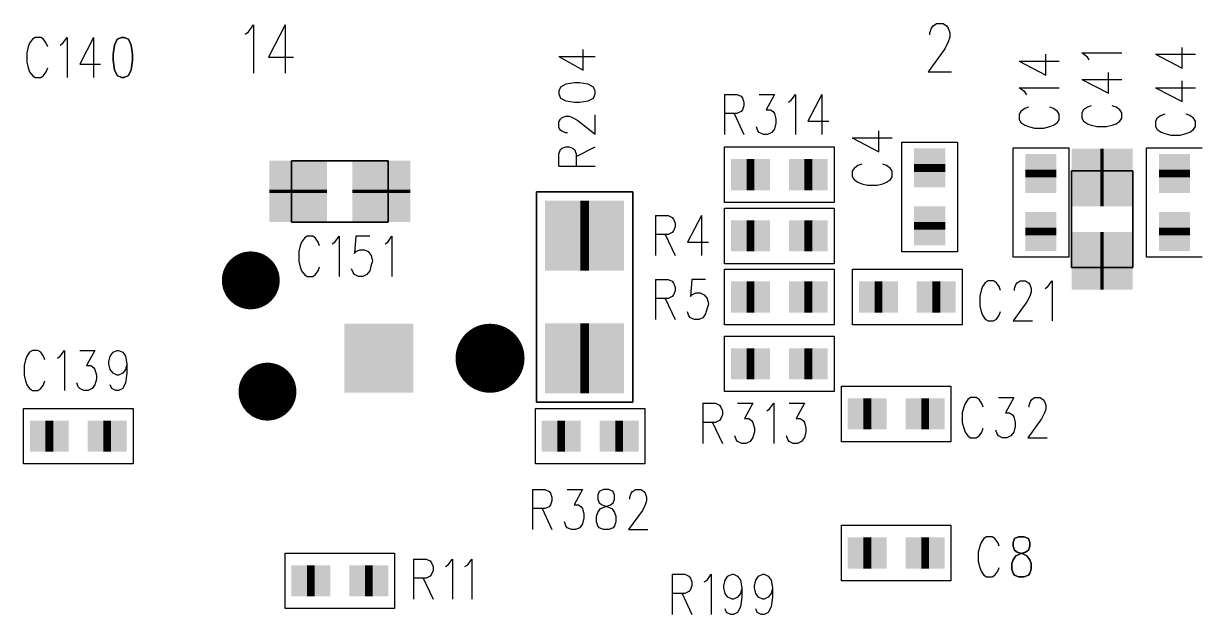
# Model space of a CAD drawing. Extents: x 12040 to 27945, y 10799 to 21199.
# Drawn here: x 17636 to 18693, y 16850 to 17381 of the extents above; entities that cross this region are included whole.
import ezdxf

# ---------------------------------------------------------------- set-up
doc = ezdxf.new("R2010")
doc.units = 0
doc.header["$MEASUREMENT"] = 0
doc.layers.add('ASSYDWGBOT_PHO', color=7, linetype='Continuous')

msp = doc.modelspace()

# ---------------------------------------------------------------- linework, layer by layer
at = {"layer": 'ASSYDWGBOT_PHO'}
for points in [[(17834.999, 17371.941), (17837.999, 17374.001)], [(17837.999, 17374.001), (17842.501, 17380.19)], [(17842.501, 17380.19), (17842.501, 17336.88)], [(17871, 17380.19), (17856.001, 17351.311)], [(17871, 17380.19), (17871, 17336.88)], [(18450.251, 17373.19), (18451.75, 17377.31)], [(18450.251, 17371.13), (18450.251, 17373.19)], [(18451.75, 17377.31), (18453.251, 17379.379)], [(18453.251, 17379.379), (18456.249, 17381.439)], [(18456.249, 17381.439), (18462.25, 17381.439)], [(18462.25, 17381.439), (18465.25, 17379.379)], [(18465.25, 17379.379), (18466.749, 17377.31)], [(18466.749, 17377.31), (18468.25, 17373.19)], [(18468.25, 17373.19), (18468.25, 17369.061)], [(17641.251, 17363.831), (17639.999, 17360.39)], [(17643.749, 17367.27), (17641.251, 17363.831)], [(17646.25, 17368.98), (17643.749, 17367.27)], [(17651.251, 17368.98), (17646.25, 17368.98)], [(17653.749, 17367.27), (17651.251, 17368.98)], [(17656.25, 17363.831), (17653.749, 17367.27)], [(17657.499, 17360.39), (17656.25, 17363.831)], [(17668.751, 17362.11), (17671.249, 17363.831)], [(17671.249, 17363.831), (17674.999, 17368.98)], [(17674.999, 17368.98), (17674.999, 17332.89)], [(17698.75, 17368.98), (17686.251, 17344.919)], [(17698.75, 17368.98), (17698.75, 17332.89)], [(18466.749, 17364.941), (18463.751, 17358.749)], [(18468.25, 17369.061), (18466.749, 17364.941)], [(17639.999, 17360.39), (17638.75, 17355.23)], [(17638.75, 17355.23), (17638.75, 17346.64)], [(17856.001, 17351.311), (17878.5, 17351.311)], [(18116.72, 17351.879), (18138.59, 17339.38)], [(18116.72, 17351.879), (18149.53, 17351.879)], [(18138.59, 17339.38), (18138.59, 17358.13)], [(18463.751, 17358.749), (18448.75, 17338.131)], [(18554.449, 17334.999), (18554.449, 17353.75)], [(18591.801, 17351.25), (18586.639, 17355)], [(18586.639, 17355), (18622.73, 17355)], [(18593.519, 17348.749), (18591.801, 17351.25)], [(18652.889, 17353.75), (18676.95, 17341.249)], [(18652.889, 17353.75), (18688.98, 17353.75)], [(18676.95, 17341.249), (18676.95, 17360.001)], [(17638.75, 17346.64), (17639.999, 17341.48)], [(17639.999, 17341.48), (17641.251, 17338.051)], [(17656.25, 17338.051), (17657.499, 17341.48)], [(17686.251, 17344.919), (17705, 17344.919)], [(18530.39, 17347.5), (18554.449, 17334.999)], [(18530.39, 17347.5), (18566.481, 17347.5)], [(17641.251, 17338.051), (17643.749, 17334.61)], [(17643.749, 17334.61), (17646.25, 17332.89)], [(17646.25, 17332.89), (17651.251, 17332.89)], [(17651.251, 17332.89), (17653.749, 17334.61)], [(17653.749, 17334.61), (17656.25, 17338.051)], [(18448.75, 17338.131), (18469.749, 17338.131)], [(18586.639, 17331.249), (18610.701, 17318.75)], [(18586.639, 17331.249), (18622.73, 17331.249)], [(18610.701, 17318.75), (18610.701, 17337.5)], [(18118.28, 17324.381), (18116.72, 17320.629)], [(18116.72, 17320.629), (18116.72, 17318.13)], [(18122.971, 17326.88), (18118.28, 17324.381)], [(18130.779, 17328.131), (18122.971, 17326.88)], [(18135.469, 17328.131), (18130.779, 17328.131)], [(18143.28, 17326.88), (18135.469, 17328.131)], [(18147.97, 17324.381), (18143.28, 17326.88)], [(18149.53, 17320.629), (18147.97, 17324.381)], [(18149.53, 17318.13), (18149.53, 17320.629)], [(18535.549, 17320), (18530.39, 17323.75)], [(18530.39, 17323.75), (18566.481, 17323.75)], [(18537.27, 17317.499), (18535.549, 17320)], [(18652.889, 17323.75), (18676.95, 17311.251)], [(18652.889, 17323.75), (18688.98, 17323.75)], [(18676.95, 17311.251), (18676.95, 17330)], [(18116.72, 17318.13), (18118.28, 17314.381)], [(18118.28, 17314.381), (18122.971, 17311.88)], [(18122.971, 17311.88), (18130.779, 17310.631)], [(18130.779, 17310.631), (18135.469, 17310.631)], [(18135.469, 17310.631), (18143.28, 17311.88)], [(18143.28, 17311.88), (18147.97, 17314.381)], [(18147.97, 17314.381), (18149.53, 17318.13)], [(18265.631, 17317.73), (18265.631, 17281.639)], [(18265.631, 17317.73), (18276.88, 17317.73)], [(18276.88, 17317.73), (18280.63, 17316.019)], [(18280.63, 17316.019), (18281.879, 17314.301)], [(18281.879, 17314.301), (18283.131, 17310.86)], [(18283.131, 17310.86), (18283.131, 17307.421)], [(18296.881, 17317.73), (18310.631, 17317.73)], [(18310.631, 17317.73), (18303.129, 17303.98)], [(18323.13, 17310.86), (18325.63, 17312.58)], [(18325.63, 17312.58), (18329.38, 17317.73)], [(18329.38, 17317.73), (18329.38, 17281.639)], [(18353.13, 17317.73), (18340.63, 17293.671)], [(18353.13, 17317.73), (18353.13, 17281.639)], [(18149.53, 17281.879), (18149.53, 17299.379)], [(18276.88, 17300.55), (18265.631, 17300.55)], [(18274.38, 17300.55), (18283.131, 17281.639)], [(18280.63, 17302.271), (18276.88, 17300.55)], [(18281.879, 17303.98), (18280.63, 17302.271)], [(18283.131, 17307.421), (18281.879, 17303.98)], [(18303.129, 17303.98), (18306.881, 17303.98)], [(18306.881, 17303.98), (18309.38, 17302.271)], [(18309.38, 17302.271), (18310.631, 17300.55)], [(18310.631, 17300.55), (18311.88, 17295.389)], [(18532.11, 17302.5), (18530.39, 17299.999)], [(18530.39, 17299.999), (18530.39, 17295)], [(18535.549, 17305), (18532.11, 17302.5)], [(18538.98, 17306.25), (18535.549, 17305)], [(18561.331, 17305), (18557.89, 17306.25)], [(18564.77, 17302.5), (18561.331, 17305)], [(18566.481, 17299.999), (18564.77, 17302.5)], [(18566.481, 17295), (18566.481, 17299.999)], [(18588.36, 17303.749), (18586.639, 17301.25)], [(18586.639, 17301.25), (18586.639, 17296.249)], [(18591.801, 17306.25), (18588.36, 17303.749)], [(18595.23, 17307.501), (18591.801, 17306.25)], [(18617.58, 17306.25), (18614.14, 17307.501)], [(18621.019, 17303.749), (18617.58, 17306.25)], [(18622.73, 17301.25), (18621.019, 17303.749)], [(18622.73, 17296.249), (18622.73, 17301.25)], [(18658.051, 17298.75), (18654.61, 17296.249)], [(18661.48, 17299.999), (18658.051, 17298.75)], [(18683.83, 17298.75), (18680.389, 17299.999)], [(18687.269, 17296.249), (18683.83, 17298.75)], [(18116.72, 17293.131), (18118.28, 17295.63)], [(18116.72, 17288.13), (18116.72, 17293.131)], [(18118.28, 17285.629), (18116.72, 17288.13)], [(18118.28, 17295.63), (18119.841, 17296.881)], [(18119.841, 17296.881), (18122.971, 17298.13)], [(18122.971, 17298.13), (18126.089, 17298.13)], [(18126.089, 17298.13), (18129.219, 17296.881)], [(18129.219, 17296.881), (18133.909, 17294.38)], [(18133.909, 17294.38), (18149.53, 17281.879)], [(18295.63, 17285.08), (18294.38, 17288.521)], [(18311.88, 17291.95), (18310.631, 17286.8)], [(18311.88, 17295.389), (18311.88, 17291.95)], [(18340.63, 17293.671), (18359.381, 17293.671)], [(18530.39, 17295), (18532.11, 17292.5)], [(18532.11, 17292.5), (18535.549, 17290.001)], [(18535.549, 17290.001), (18538.98, 17288.75)], [(18538.98, 17288.75), (18544.14, 17287.5)], [(18552.731, 17287.5), (18557.89, 17288.75)], [(18557.89, 17288.75), (18561.331, 17290.001)], [(18561.331, 17290.001), (18564.77, 17292.5)], [(18564.77, 17292.5), (18566.481, 17295)], [(18586.639, 17296.249), (18588.36, 17293.751)], [(18588.36, 17293.751), (18591.801, 17291.25)], [(18591.801, 17291.25), (18595.23, 17290.001)], [(18595.23, 17290.001), (18600.389, 17288.75)], [(18600.389, 17288.75), (18608.98, 17288.75)], [(18608.98, 17288.75), (18614.14, 17290.001)], [(18614.14, 17290.001), (18617.58, 17291.25)], [(18617.58, 17291.25), (18621.019, 17293.751)], [(18621.019, 17293.751), (18622.73, 17296.249)], [(18654.61, 17296.249), (18652.889, 17293.751)], [(18652.889, 17293.751), (18652.889, 17288.75)], [(18652.889, 17288.75), (18654.61, 17286.249)], [(18688.98, 17293.751), (18687.269, 17296.249)], [(18687.269, 17286.249), (18688.98, 17288.75)], [(18688.98, 17288.75), (18688.98, 17293.751)], [(18119.841, 17284.38), (18118.28, 17285.629)], [(18122.971, 17283.131), (18119.841, 17284.38)], [(18124.531, 17283.131), (18122.971, 17283.131)], [(18296.881, 17283.36), (18295.63, 17285.08)], [(18300.631, 17281.639), (18296.881, 17283.36)], [(18304.38, 17281.639), (18300.631, 17281.639)], [(18308.13, 17283.36), (18304.38, 17281.639)], [(18310.631, 17286.8), (18308.13, 17283.36)], [(18380.39, 17278.749), (18404.449, 17266.251)], [(18380.39, 17278.749), (18416.479, 17278.749)], [(18404.449, 17266.251), (18404.449, 17285)], [(18544.14, 17287.5), (18552.731, 17287.5)], [(18654.61, 17286.249), (18658.051, 17283.751)], [(18658.051, 17283.751), (18661.48, 17282.499)], [(18661.48, 17282.499), (18666.639, 17281.25)], [(18666.639, 17281.25), (18675.23, 17281.25)], [(18675.23, 17281.25), (18680.389, 17282.499)], [(18680.389, 17282.499), (18683.83, 17283.751)], [(18683.83, 17283.751), (18687.269, 17286.249)], [(18116.72, 17264.38), (18118.28, 17268.129)], [(18118.28, 17268.129), (18119.841, 17269.381)], [(18119.841, 17269.381), (18122.971, 17270.63)], [(18122.971, 17270.63), (18126.089, 17270.63)], [(18126.089, 17270.63), (18129.219, 17269.381)], [(18129.219, 17269.381), (18130.779, 17268.129)], [(18130.779, 17268.129), (18132.339, 17264.38)], [(18132.339, 17261.881), (18149.53, 17270.63)], [(18265.791, 17270.63), (18364.21, 17270.63)], [(18265.791, 17220.631), (18265.791, 17270.63)], [(18364.21, 17270.63), (18364.21, 17220.631)], [(18424.999, 17176.411), (18424.999, 17274.839)], [(18424.999, 17274.839), (18475, 17274.839)], [(18475, 17274.839), (18475, 17176.411)], [(18525, 17171.41), (18525, 17269.84)], [(18525, 17269.84), (18575.001, 17269.84)], [(18575.001, 17269.84), (18575.001, 17171.41)], [(18645, 17171.41), (18645, 17269.84)], [(18645, 17269.84), (18695, 17269.84)], [(17927.09, 17258.181), (17912.91, 17258.181)], [(18116.72, 17253.13), (18116.72, 17264.38)], [(18132.339, 17264.38), (18132.339, 17253.13)], [(18116.72, 17253.13), (18149.53, 17253.13)], [(18382.111, 17251.249), (18380.39, 17248.751)], [(18380.39, 17248.751), (18380.39, 17243.75)], [(18385.55, 17253.75), (18382.111, 17251.249)], [(18388.981, 17254.999), (18385.55, 17253.75)], [(18411.329, 17253.75), (18407.89, 17254.999)], [(18414.77, 17251.249), (18411.329, 17253.75)], [(18416.479, 17248.751), (18414.77, 17251.249)], [(18416.479, 17243.75), (18416.479, 17248.751)], [(18380.39, 17243.75), (18382.111, 17241.249)], [(18382.111, 17241.249), (18385.55, 17238.75)], [(18385.55, 17238.75), (18388.981, 17237.499)], [(18388.981, 17237.499), (18394.14, 17236.25)], [(18394.14, 17236.25), (18402.731, 17236.25)], [(18402.731, 17236.25), (18407.89, 17237.499)], [(18407.89, 17237.499), (18411.329, 17238.75)], [(18411.329, 17238.75), (18414.77, 17241.249)], [(18414.77, 17241.249), (18416.479, 17243.75)], [(18364.21, 17220.631), (18265.791, 17220.631)], [(18265.791, 17165.63), (18265.791, 17215.63)], [(18265.791, 17215.63), (18364.21, 17215.63)], [(18364.21, 17215.63), (18364.21, 17165.63)], [(18203.751, 17208.981), (18203.751, 17172.89)], [(18203.751, 17208.981), (18215, 17208.981)], [(18215, 17208.981), (18218.75, 17207.27)], [(18218.75, 17207.27), (18219.999, 17205.549)], [(18219.999, 17205.549), (18221.251, 17202.11)], [(18245.001, 17208.981), (18232.5, 17184.919)], [(18245.001, 17208.981), (18245.001, 17172.89)], [(18577.44, 17212.709), (18577.44, 17198.54)], [(18632.561, 17212.709), (18632.561, 17198.54)], [(17927.09, 17203.07), (17912.91, 17203.07)], [(18218.75, 17193.52), (18215, 17191.799)], [(18219.999, 17195.23), (18218.75, 17193.52)], [(18221.251, 17198.669), (18219.999, 17195.23)], [(18221.251, 17202.11), (18221.251, 17198.669)], [(17885.63, 17185.08), (17884.38, 17181.641)], [(17888.13, 17188.52), (17885.63, 17185.08)], [(17890.631, 17190.229), (17888.13, 17188.52)], [(17895.63, 17190.229), (17890.631, 17190.229)], [(17898.13, 17188.52), (17895.63, 17190.229)], [(17900.631, 17185.08), (17898.13, 17188.52)], [(17901.88, 17181.641), (17900.631, 17185.08)], [(17913.13, 17183.359), (17915.63, 17185.08)], [(17915.63, 17185.08), (17919.38, 17190.229)], [(17919.38, 17190.229), (17919.38, 17154.14)], [(17934.38, 17190.229), (17933.13, 17174.77)], [(17946.88, 17190.229), (17934.38, 17190.229)], [(17960.63, 17183.359), (17963.131, 17185.08)], [(17963.131, 17185.08), (17966.881, 17190.229)], [(17966.881, 17190.229), (17966.881, 17154.14)], [(18215, 17191.799), (18203.751, 17191.799)], [(18212.5, 17191.799), (18221.251, 17172.89)], [(18232.5, 17184.919), (18251.249, 17184.919)], [(17884.38, 17181.641), (17883.129, 17176.479)], [(17883.129, 17176.479), (17883.129, 17167.891)], [(17933.13, 17174.77), (17934.38, 17176.479)], [(17934.38, 17176.479), (17938.129, 17178.2)], [(17938.129, 17178.2), (17941.879, 17178.2)], [(17941.879, 17178.2), (17945.629, 17176.479)], [(17945.629, 17176.479), (17948.13, 17173.05)], [(17948.13, 17173.05), (17949.381, 17167.891)], [(18475, 17176.411), (18424.999, 17176.411)], [(17883.129, 17167.891), (17884.38, 17162.729)], [(17884.38, 17162.729), (17885.63, 17159.3)], [(17900.631, 17159.3), (17901.88, 17162.729)], [(17931.881, 17157.579), (17930.63, 17161.02)], [(17948.13, 17164.45), (17946.88, 17159.3)], [(17949.381, 17167.891), (17948.13, 17164.45)], [(18364.21, 17165.63), (18265.791, 17165.63)], [(18575.001, 17171.41), (18525, 17171.41)], [(18695, 17171.41), (18645, 17171.41)], [(17885.63, 17159.3), (17888.13, 17155.861)], [(17888.13, 17155.861), (17890.631, 17154.14)], [(17890.631, 17154.14), (17895.63, 17154.14)], [(17895.63, 17154.14), (17898.13, 17155.861)], [(17898.13, 17155.861), (17900.631, 17159.3)], [(17933.13, 17155.861), (17931.881, 17157.579)], [(17936.88, 17154.14), (17933.13, 17155.861)], [(17940.63, 17154.14), (17936.88, 17154.14)], [(17944.38, 17155.861), (17940.63, 17154.14)], [(17946.88, 17159.3), (17944.38, 17155.861)], [(18203.751, 17151.48), (18203.751, 17115.391)], [(18203.751, 17151.48), (18215, 17151.48)], [(18215, 17151.48), (18218.75, 17149.771)], [(18236.25, 17151.48), (18235.001, 17136.021)], [(18248.751, 17151.48), (18236.25, 17151.48)], [(18265.791, 17110.63), (18265.791, 17160.629)], [(18265.791, 17160.629), (18364.21, 17160.629)], [(18364.21, 17160.629), (18364.21, 17110.63)], [(18380.791, 17160.629), (18479.21, 17160.629)], [(18380.791, 17110.63), (18380.791, 17160.629)], [(18479.21, 17160.629), (18479.21, 17110.63)], [(18218.75, 17149.771), (18219.999, 17148.05)], [(18219.999, 17148.05), (18221.251, 17144.609)], [(18221.251, 17141.171), (18219.999, 17137.73)], [(18221.251, 17144.609), (18221.251, 17141.171)], [(18496.25, 17141.64), (18495.001, 17136.48)], [(18497.499, 17145.081), (18496.25, 17141.64)], [(18500, 17148.52), (18497.499, 17145.081)], [(18502.501, 17150.23), (18500, 17148.52)], [(18507.5, 17150.23), (18502.501, 17150.23)], [(18510, 17148.52), (18507.5, 17150.23)], [(18512.501, 17145.081), (18510, 17148.52)], [(18513.75, 17141.64), (18512.501, 17145.081)], [(18526.251, 17143.36), (18527.5, 17146.799)], [(18526.251, 17141.64), (18526.251, 17143.36)], [(18527.5, 17146.799), (18528.749, 17148.52)], [(18528.749, 17148.52), (18531.25, 17150.23)], [(18531.25, 17150.23), (18536.249, 17150.23)], [(18536.249, 17150.23), (18538.75, 17148.52)], [(18538.75, 17148.52), (18540.001, 17146.799)], [(18540.001, 17146.799), (18541.25, 17143.36)], [(18541.25, 17139.919), (18540.001, 17136.48)], [(18541.25, 17143.36), (18541.25, 17139.919)], [(18553.749, 17143.36), (18556.25, 17145.081)], [(18556.25, 17145.081), (18559.999, 17150.23)], [(18559.999, 17150.23), (18559.999, 17114.14)], [(18215, 17134.3), (18203.751, 17134.3)], [(18212.5, 17134.3), (18221.251, 17115.391)], [(18218.75, 17136.021), (18215, 17134.3)], [(18219.999, 17137.73), (18218.75, 17136.021)], [(18235.001, 17136.021), (18236.25, 17137.73)], [(18236.25, 17137.73), (18240, 17139.45)], [(18240, 17139.45), (18243.75, 17139.45)], [(18243.75, 17139.45), (18247.499, 17137.73)], [(18247.499, 17137.73), (18250, 17134.3)], [(18250, 17134.3), (18251.249, 17129.141)], [(18495.001, 17136.48), (18495.001, 17127.89)], [(18537.5, 17131.33), (18525, 17114.14)], [(18540.001, 17136.48), (18537.5, 17131.33)], [(18233.749, 17118.83), (18232.5, 17122.271)], [(18235.001, 17117.109), (18233.749, 17118.83)], [(18248.751, 17120.55), (18246.25, 17117.109)], [(18250, 17125.7), (18248.751, 17120.55)], [(18251.249, 17129.141), (18250, 17125.7)], [(18495.001, 17127.89), (18496.25, 17122.73)], [(18496.25, 17122.73), (18497.499, 17119.301)], [(18497.499, 17119.301), (18500, 17115.86)], [(18510, 17115.86), (18512.501, 17119.301)], [(18512.501, 17119.301), (18513.75, 17122.73)], [(18238.75, 17115.391), (18235.001, 17117.109)], [(18242.5, 17115.391), (18238.75, 17115.391)], [(18246.25, 17117.109), (18242.5, 17115.391)], [(18364.21, 17110.63), (18265.791, 17110.63)], [(18479.21, 17110.63), (18380.791, 17110.63)], [(18500, 17115.86), (18502.501, 17114.14)], [(18502.501, 17114.14), (18507.5, 17114.14)], [(18507.5, 17114.14), (18510, 17115.86)], [(18525, 17114.14), (18542.5, 17114.14)], [(18265.791, 17050.631), (18265.791, 17100.63)], [(18265.791, 17100.63), (18364.21, 17100.63)], [(18364.21, 17100.63), (18364.21, 17050.631)], [(17643.749, 17087.73), (17641.251, 17086.02)], [(17648.75, 17087.73), (17643.749, 17087.73)], [(17651.251, 17086.02), (17648.75, 17087.73)], [(17668.751, 17082.581), (17672.501, 17087.73)], [(17672.501, 17087.73), (17672.501, 17051.64)], [(17686.251, 17087.73), (17700.001, 17087.73)], [(17700.001, 17087.73), (17692.499, 17073.98)], [(17716.249, 17086.02), (17719.999, 17087.73)], [(17719.999, 17087.73), (17721.251, 17087.73)], [(17721.251, 17087.73), (17725, 17086.02)], [(17637.501, 17079.14), (17636.25, 17073.98)], [(17638.75, 17082.581), (17637.501, 17079.14)], [(17641.251, 17086.02), (17638.75, 17082.581)], [(17653.749, 17082.581), (17651.251, 17086.02)], [(17655.001, 17079.14), (17653.749, 17082.581)], [(17666.25, 17080.86), (17668.751, 17082.581)], [(17712.5, 17077.419), (17713.751, 17082.581)], [(17712.5, 17075.701), (17712.5, 17077.419)], [(17713.751, 17082.581), (17716.249, 17086.02)], [(17725, 17086.02), (17727.501, 17082.581)], [(17727.501, 17082.581), (17728.75, 17075.701)], [(17636.25, 17073.98), (17636.25, 17065.39)], [(17692.499, 17073.98), (17696.251, 17073.98)], [(17696.251, 17073.98), (17698.75, 17072.269)], [(17698.75, 17072.269), (17700.001, 17070.551)], [(17700.001, 17070.551), (17701.25, 17065.39)], [(17713.751, 17070.551), (17712.5, 17075.701)], [(17716.249, 17067.11), (17713.751, 17070.551)], [(17719.999, 17065.39), (17716.249, 17067.11)], [(17725, 17067.11), (17721.251, 17065.39)], [(17727.501, 17070.551), (17725, 17067.11)], [(17728.75, 17075.701), (17727.501, 17070.551)], [(17728.75, 17067.11), (17727.501, 17058.519)], [(17728.75, 17075.701), (17728.75, 17067.11)], [(17636.25, 17065.39), (17637.501, 17060.23)], [(17637.501, 17060.23), (17638.75, 17056.801)], [(17638.75, 17056.801), (17641.251, 17053.36)], [(17651.251, 17053.36), (17653.749, 17056.801)], [(17653.749, 17056.801), (17655.001, 17060.23)], [(17684.999, 17055.08), (17683.75, 17058.519)], [(17700.001, 17056.801), (17697.5, 17053.36)], [(17701.25, 17061.951), (17700.001, 17056.801)], [(17701.25, 17065.39), (17701.25, 17061.951)], [(17715, 17053.36), (17713.751, 17056.801)], [(17721.251, 17065.39), (17719.999, 17065.39)], [(17727.501, 17058.519), (17725, 17053.36)], [(18370.79, 17055.63), (18469.21, 17055.63)], [(18370.79, 17005.63), (18370.79, 17055.63)], [(18469.21, 17055.63), (18469.21, 17005.63)], [(17641.251, 17053.36), (17643.749, 17051.64)], [(17643.749, 17051.64), (17648.75, 17051.64)], [(17648.75, 17051.64), (17651.251, 17053.36)], [(17686.251, 17053.36), (17684.999, 17055.08)], [(17690.001, 17051.64), (17686.251, 17053.36)], [(17693.75, 17051.64), (17690.001, 17051.64)], [(17697.5, 17053.36), (17693.75, 17051.64)], [(17718.75, 17051.64), (17715, 17053.36)], [(17721.251, 17051.64), (17718.75, 17051.64)], [(17725, 17053.36), (17721.251, 17051.64)], [(18364.21, 17050.631), (18265.791, 17050.631)], [(18486.879, 17045.231), (18484.381, 17043.52)], [(18491.88, 17045.231), (18486.879, 17045.231)], [(18494.381, 17043.52), (18491.88, 17045.231)], [(18511.881, 17045.231), (18525.631, 17045.231)], [(18525.631, 17045.231), (18518.129, 17031.481)], [(18541.88, 17043.52), (18544.38, 17045.231)], [(18544.38, 17045.231), (18549.379, 17045.231)], [(18549.379, 17045.231), (18551.88, 17043.52)], [(17635.79, 17035.629), (17734.209, 17035.629)], [(17635.79, 16985.63), (17635.79, 17035.629)], [(17734.209, 17035.629), (17734.209, 16985.63)], [(18095.791, 17035.629), (18194.21, 17035.629)], [(18095.791, 16985.63), (18095.791, 17035.629)], [(18194.21, 17035.629), (18194.21, 16985.63)], [(18246.25, 17040.23), (18246.25, 17004.141)], [(18246.25, 17040.23), (18257.5, 17040.23)], [(18257.5, 17040.23), (18261.25, 17038.521)], [(18261.25, 17038.521), (18262.501, 17036.8)], [(18262.501, 17036.8), (18263.75, 17033.36)], [(18277.5, 17040.23), (18291.25, 17040.23)], [(18291.25, 17040.23), (18283.751, 17026.48)], [(18303.749, 17033.36), (18306.25, 17035.08)], [(18306.25, 17035.08), (18309.999, 17040.23)], [(18309.999, 17040.23), (18309.999, 17004.141)], [(18323.75, 17040.23), (18337.5, 17040.23)], [(18337.5, 17040.23), (18330, 17026.48)], [(18480.631, 17036.64), (18479.38, 17031.481)], [(18481.88, 17040.079), (18480.631, 17036.64)], [(18484.381, 17043.52), (18481.88, 17040.079)], [(18496.88, 17040.079), (18494.381, 17043.52)], [(18498.131, 17036.64), (18496.88, 17040.079)], [(18539.379, 17038.361), (18540.63, 17041.8)], [(18539.379, 17036.64), (18539.379, 17038.361)], [(18540.63, 17041.8), (18541.88, 17043.52)], [(18551.88, 17043.52), (18553.129, 17041.8)], [(18553.129, 17041.8), (18554.38, 17038.361)], [(18554.38, 17034.92), (18553.129, 17031.481)], [(18554.38, 17038.361), (18554.38, 17034.92)], [(18261.25, 17024.771), (18257.5, 17023.05)], [(18262.501, 17026.48), (18261.25, 17024.771)], [(18263.75, 17029.921), (18262.501, 17026.48)], [(18263.75, 17033.36), (18263.75, 17029.921)], [(18283.751, 17026.48), (18287.5, 17026.48)], [(18287.5, 17026.48), (18290.001, 17024.771)], [(18290.001, 17024.771), (18291.25, 17023.05)], [(18330, 17026.48), (18333.75, 17026.48)], [(18333.75, 17026.48), (18336.25, 17024.771)], [(18336.25, 17024.771), (18337.5, 17023.05)], [(18479.38, 17031.481), (18479.38, 17022.89)], [(18518.129, 17031.481), (18521.879, 17031.481)], [(18521.879, 17031.481), (18524.38, 17029.77)], [(18524.38, 17029.77), (18525.631, 17028.049)], [(18525.631, 17028.049), (18526.88, 17022.89)], [(18550.631, 17026.331), (18538.13, 17009.14)], [(18553.129, 17031.481), (18550.631, 17026.331)], [(18257.5, 17023.05), (18246.25, 17023.05)], [(18254.999, 17023.05), (18263.75, 17004.141)], [(18291.25, 17023.05), (18292.5, 17017.891)], [(18292.5, 17014.45), (18291.25, 17009.3)], [(18292.5, 17017.891), (18292.5, 17014.45)], [(18337.5, 17023.05), (18338.751, 17017.891)], [(18338.751, 17014.45), (18337.5, 17009.3)], [(18338.751, 17017.891), (18338.751, 17014.45)], [(18479.38, 17022.89), (18480.631, 17017.731)], [(18480.631, 17017.731), (18481.88, 17014.299)], [(18481.88, 17014.299), (18484.381, 17010.86)], [(18494.381, 17010.86), (18496.88, 17014.299)], [(18496.88, 17014.299), (18498.131, 17017.731)], [(18510.63, 17012.581), (18509.38, 17016.02)], [(18525.631, 17014.299), (18523.13, 17010.86)], [(18526.88, 17019.449), (18525.631, 17014.299)], [(18526.88, 17022.89), (18526.88, 17019.449)], [(18276.251, 17007.58), (18275, 17011.021)], [(18277.5, 17005.859), (18276.251, 17007.58)], [(18281.25, 17004.141), (18277.5, 17005.859)], [(18285, 17004.141), (18281.25, 17004.141)], [(18288.75, 17005.859), (18285, 17004.141)], [(18291.25, 17009.3), (18288.75, 17005.859)], [(18322.5, 17007.58), (18321.251, 17011.021)], [(18323.75, 17005.859), (18322.5, 17007.58)], [(18327.499, 17004.141), (18323.75, 17005.859)], [(18331.249, 17004.141), (18327.499, 17004.141)], [(18334.999, 17005.859), (18331.249, 17004.141)], [(18337.5, 17009.3), (18334.999, 17005.859)], [(18469.21, 17005.63), (18370.79, 17005.63)], [(18484.381, 17010.86), (18486.879, 17009.14)], [(18486.879, 17009.14), (18491.88, 17009.14)], [(18491.88, 17009.14), (18494.381, 17010.86)], [(18511.881, 17010.86), (18510.63, 17012.581)], [(18515.631, 17009.14), (18511.881, 17010.86)], [(18519.381, 17009.14), (18515.631, 17009.14)], [(18523.13, 17010.86), (18519.381, 17009.14)], [(18538.13, 17009.14), (18555.63, 17009.14)], [(17734.209, 16985.63), (17635.79, 16985.63)], [(18194.21, 16985.63), (18095.791, 16985.63)], [(18093.13, 16962.73), (18093.13, 16926.64)], [(18093.13, 16962.73), (18104.38, 16962.73)], [(18104.38, 16962.73), (18108.13, 16961.02)], [(18108.13, 16961.02), (18109.381, 16959.299)], [(18124.38, 16962.73), (18138.13, 16962.73)], [(18138.13, 16962.73), (18130.63, 16948.98)], [(18153.13, 16961.02), (18151.88, 16957.581)], [(18156.879, 16962.73), (18153.13, 16961.02)], [(18161.88, 16962.73), (18156.879, 16962.73)], [(18165.63, 16961.02), (18161.88, 16962.73)], [(18166.88, 16957.581), (18165.63, 16961.02)], [(18181.881, 16959.299), (18183.13, 16961.02)], [(18183.13, 16961.02), (18185.631, 16962.73)], [(18185.631, 16962.73), (18190.63, 16962.73)], [(18190.63, 16962.73), (18193.13, 16961.02)], [(18193.13, 16961.02), (18194.38, 16959.299)], [(18109.381, 16959.299), (18110.63, 16955.86)], [(18110.63, 16952.419), (18109.381, 16948.98)], [(18110.63, 16955.86), (18110.63, 16952.419)], [(18151.88, 16957.581), (18151.88, 16954.14)], [(18151.88, 16954.14), (18153.13, 16950.701)], [(18153.13, 16950.701), (18155.63, 16948.98)], [(18163.13, 16948.98), (18165.63, 16950.701)], [(18165.63, 16950.701), (18166.88, 16954.14)], [(18166.88, 16954.14), (18166.88, 16957.581)], [(18180.63, 16955.86), (18181.881, 16959.299)], [(18180.63, 16954.14), (18180.63, 16955.86)], [(18194.38, 16959.299), (18195.629, 16955.86)], [(18195.629, 16952.419), (18194.38, 16948.98)], [(18195.629, 16955.86), (18195.629, 16952.419)], [(18104.38, 16945.551), (18093.13, 16945.551)], [(18101.879, 16945.551), (18110.63, 16926.64)], [(18108.13, 16947.269), (18104.38, 16945.551)], [(18109.381, 16948.98), (18108.13, 16947.269)], [(18130.63, 16948.98), (18134.38, 16948.98)], [(18134.38, 16948.98), (18136.881, 16947.269)], [(18136.881, 16947.269), (18138.13, 16945.551)], [(18138.13, 16945.551), (18139.38, 16940.39)], [(18139.38, 16940.39), (18139.38, 16936.951)], [(18150.631, 16938.669), (18151.88, 16942.11)], [(18151.88, 16942.11), (18154.381, 16945.551)], [(18154.381, 16945.551), (18158.131, 16947.269)], [(18155.63, 16948.98), (18160.629, 16947.269)], [(18158.131, 16947.269), (18163.13, 16948.98)], [(18160.629, 16947.269), (18164.379, 16945.551)], [(18164.379, 16945.551), (18166.88, 16942.11)], [(18166.88, 16942.11), (18168.131, 16938.669)], [(18191.879, 16943.83), (18179.38, 16926.64)], [(18194.38, 16948.98), (18191.879, 16943.83)], [(18123.131, 16930.08), (18121.88, 16933.519)], [(18124.38, 16928.36), (18123.131, 16930.08)], [(18138.13, 16931.801), (18135.63, 16928.36)], [(18139.38, 16936.951), (18138.13, 16931.801)], [(18150.631, 16933.519), (18150.631, 16938.669)], [(18151.88, 16930.08), (18150.631, 16933.519)], [(18153.13, 16928.36), (18151.88, 16930.08)], [(18166.88, 16930.08), (18165.63, 16928.36)], [(18168.131, 16933.519), (18166.88, 16930.08)], [(18168.131, 16938.669), (18168.131, 16933.519)], [(18370.79, 16930.63), (18469.21, 16930.63)], [(18370.79, 16880.63), (18370.79, 16930.63)], [(18469.21, 16930.63), (18469.21, 16880.63)], [(18128.13, 16926.64), (18124.38, 16928.36)], [(18131.88, 16926.64), (18128.13, 16926.64)], [(18135.63, 16928.36), (18131.88, 16926.64)], [(18156.879, 16926.64), (18153.13, 16928.36)], [(18161.88, 16926.64), (18156.879, 16926.64)], [(18165.63, 16928.36), (18161.88, 16926.64)], [(18179.38, 16926.64), (18196.88, 16926.64)], [(18498.751, 16918.52), (18496.25, 16915.079)], [(18501.249, 16920.231), (18498.751, 16918.52)], [(18506.25, 16920.231), (18501.249, 16920.231)], [(18508.751, 16918.52), (18506.25, 16920.231)], [(18511.25, 16915.079), (18508.751, 16918.52)], [(18495.001, 16911.64), (18493.75, 16906.481)], [(18496.25, 16915.079), (18495.001, 16911.64)], [(18512.501, 16911.64), (18511.25, 16915.079)], [(17870.79, 16855.631), (17870.79, 16905.63)], [(17870.79, 16905.63), (17969.21, 16905.63)], [(17969.21, 16905.63), (17969.21, 16855.631)], [(17986.25, 16900.23), (17986.25, 16864.14)], [(17986.25, 16900.23), (17997.499, 16900.23)], [(17997.499, 16900.23), (18001.249, 16898.52)], [(18001.249, 16898.52), (18002.501, 16896.799)], [(18017.5, 16895.081), (18021.25, 16900.23)], [(18021.25, 16900.23), (18021.25, 16864.14)], [(18035, 16895.081), (18038.75, 16900.23)], [(18038.75, 16900.23), (18038.75, 16864.14)], [(18493.75, 16906.481), (18493.75, 16897.89)], [(18493.75, 16897.89), (18495.001, 16892.731)], [(18002.501, 16886.48), (18001.249, 16884.769)], [(18002.501, 16896.799), (18003.75, 16893.36)], [(18003.75, 16889.919), (18002.501, 16886.48)], [(18003.75, 16893.36), (18003.75, 16889.919)], [(18014.999, 16893.36), (18017.5, 16895.081)], [(18032.499, 16893.36), (18035, 16895.081)], [(18218.75, 16886.48), (18218.75, 16850.389)], [(18218.75, 16886.48), (18230, 16886.48)], [(18230, 16886.48), (18233.749, 16884.769)], [(18250, 16881.33), (18253.75, 16886.48)], [(18253.75, 16886.48), (18253.75, 16850.389)], [(18268.749, 16884.769), (18272.499, 16886.48)], [(18272.499, 16886.48), (18273.75, 16886.48)], [(18273.75, 16886.48), (18277.5, 16884.769)], [(18296.249, 16884.769), (18299.999, 16886.48)], [(18299.999, 16886.48), (18301.25, 16886.48)], [(18301.25, 16886.48), (18305, 16884.769)], [(18495.001, 16892.731), (18496.25, 16889.299)], [(18496.25, 16889.299), (18498.751, 16885.86)], [(18508.751, 16885.86), (18511.25, 16889.299)], [(18511.25, 16889.299), (18512.501, 16892.731)], [(17997.499, 16883.051), (17986.25, 16883.051)], [(17995.001, 16883.051), (18003.75, 16864.14)], [(18001.249, 16884.769), (17997.499, 16883.051)], [(18233.749, 16884.769), (18235.001, 16883.051)], [(18235.001, 16883.051), (18236.25, 16879.61)], [(18236.25, 16876.169), (18235.001, 16872.73)], [(18236.25, 16879.61), (18236.25, 16876.169)], [(18247.499, 16879.61), (18250, 16881.33)], [(18264.999, 16876.169), (18266.251, 16881.33)], [(18264.999, 16874.451), (18264.999, 16876.169)], [(18266.251, 16881.33), (18268.749, 16884.769)], [(18277.5, 16884.769), (18280.001, 16881.33)], [(18280.001, 16881.33), (18281.25, 16874.451)], [(18292.5, 16876.169), (18293.751, 16881.33)], [(18292.5, 16874.451), (18292.5, 16876.169)], [(18293.751, 16881.33), (18296.249, 16884.769)], [(18305, 16884.769), (18307.501, 16881.33)], [(18307.501, 16881.33), (18308.75, 16874.451)], [(18469.21, 16880.63), (18370.79, 16880.63)], [(18498.751, 16885.86), (18501.249, 16884.14)], [(18501.249, 16884.14), (18506.25, 16884.14)], [(18506.25, 16884.14), (18508.751, 16885.86)], [(18230, 16869.301), (18218.75, 16869.301)], [(18227.501, 16869.301), (18236.25, 16850.389)], [(18233.749, 16871.019), (18230, 16869.301)], [(18235.001, 16872.73), (18233.749, 16871.019)], [(18266.251, 16869.301), (18264.999, 16874.451)], [(18268.749, 16865.86), (18266.251, 16869.301)], [(18272.499, 16864.14), (18268.749, 16865.86)], [(18277.5, 16865.86), (18273.75, 16864.14)], [(18280.001, 16869.301), (18277.5, 16865.86)], [(18281.25, 16874.451), (18280.001, 16869.301)], [(18281.25, 16865.86), (18280.001, 16857.269)], [(18281.25, 16874.451), (18281.25, 16865.86)], [(18293.751, 16869.301), (18292.5, 16874.451)], [(18296.249, 16865.86), (18293.751, 16869.301)], [(18299.999, 16864.14), (18296.249, 16865.86)], [(18305, 16865.86), (18301.25, 16864.14)], [(18307.501, 16869.301), (18305, 16865.86)], [(18308.75, 16874.451), (18307.501, 16869.301)], [(18308.75, 16865.86), (18307.501, 16857.269)], [(18308.75, 16874.451), (18308.75, 16865.86)], [(17969.21, 16855.631), (17870.79, 16855.631)], [(18267.5, 16852.11), (18266.251, 16855.551)], [(18273.75, 16864.14), (18272.499, 16864.14)], [(18280.001, 16857.269), (18277.5, 16852.11)], [(18295, 16852.11), (18293.751, 16855.551)], [(18301.25, 16864.14), (18299.999, 16864.14)], [(18307.501, 16857.269), (18305, 16852.11)], [(18271.25, 16850.389), (18267.5, 16852.11)], [(18273.75, 16850.389), (18271.25, 16850.389)], [(18277.5, 16852.11), (18273.75, 16850.389)], [(18298.75, 16850.389), (18295, 16852.11)], [(18301.25, 16850.389), (18298.75, 16850.389)], [(18305, 16852.11), (18301.25, 16850.389)]]:
    msp.add_lwpolyline(points, dxfattribs=at)
for points in [[(17717.501, 17362.11), (17716.249, 17353.519)], [(17719.999, 17367.27), (17717.501, 17362.11)], [(17723.749, 17368.98), (17719.999, 17367.27)], [(17726.25, 17368.98), (17723.749, 17368.98)], [(17730, 17367.27), (17726.25, 17368.98)], [(17732.5, 17362.11), (17730, 17367.27)], [(17733.749, 17353.519), (17732.5, 17362.11)], [(17716.249, 17353.519), (17716.249, 17348.36)], [(17733.749, 17348.36), (17733.749, 17353.519)], [(17716.249, 17348.36), (17717.501, 17339.769)], [(17732.5, 17339.769), (17733.749, 17348.36)], [(17717.501, 17339.769), (17719.999, 17334.61)], [(17719.999, 17334.61), (17723.749, 17332.89)], [(17723.749, 17332.89), (17726.25, 17332.89)], [(17726.25, 17332.89), (17730, 17334.61)], [(17730, 17334.61), (17732.5, 17339.769)], [(17876.69, 17203.07), (17876.69, 17258.181)], [(17876.69, 17258.181), (17963.31, 17258.181)], [(17963.31, 17258.181), (17963.31, 17203.07)], [(18577.44, 17162.319), (18577.44, 17248.93)], [(18577.44, 17248.93), (18632.561, 17248.93)], [(18632.561, 17248.93), (18632.561, 17162.319)], [(18096.689, 17041.14), (18096.689, 17230.11)], [(18096.689, 17230.11), (18183.31, 17230.11)], [(18183.31, 17230.11), (18183.31, 17041.14)], [(17963.31, 17203.07), (17876.69, 17203.07)], [(18632.561, 17162.319), (18577.44, 17162.319)], [(18183.31, 17041.14), (18096.689, 17041.14)], [(18526.251, 16918.52), (18525, 16915.079)], [(18530.001, 16920.231), (18526.251, 16918.52)], [(18535, 16920.231), (18530.001, 16920.231)], [(18538.75, 16918.52), (18535, 16920.231)], [(18540.001, 16915.079), (18538.75, 16918.52)], [(18525, 16915.079), (18525, 16911.64)], [(18525, 16911.64), (18526.251, 16908.199)], [(18526.251, 16908.199), (18528.749, 16906.481)], [(18536.249, 16906.481), (18538.75, 16908.199)], [(18538.75, 16908.199), (18540.001, 16911.64)], [(18540.001, 16911.64), (18540.001, 16915.079)], [(18523.75, 16896.17), (18525, 16899.611)], [(18525, 16899.611), (18527.5, 16903.049)], [(18527.5, 16903.049), (18531.25, 16904.77)], [(18528.749, 16906.481), (18533.751, 16904.77)], [(18531.25, 16904.77), (18536.249, 16906.481)], [(18533.751, 16904.77), (18537.5, 16903.049)], [(18537.5, 16903.049), (18540.001, 16899.611)], [(18540.001, 16899.611), (18541.25, 16896.17)], [(18523.75, 16891.02), (18523.75, 16896.17)], [(18525, 16887.581), (18523.75, 16891.02)], [(18526.251, 16885.86), (18525, 16887.581)], [(18540.001, 16887.581), (18538.75, 16885.86)], [(18541.25, 16891.02), (18540.001, 16887.581)], [(18541.25, 16896.17), (18541.25, 16891.02)], [(18530.001, 16884.14), (18526.251, 16885.86)], [(18535, 16884.14), (18530.001, 16884.14)], [(18538.75, 16885.86), (18535, 16884.14)]]:
    msp.add_lwpolyline(points, close=True, dxfattribs=at)
for points, const_width in [([(18450.001, 17255.131), (18450.001, 17248.131)], 28), ([(18450.001, 17255.131), (18450.001, 17248.131)], 28), ([(18603.5, 17243.031), (18606.501, 17243.031)], 52), ([(17882.601, 17232.13), (17882.601, 17229.13)], 52), ([(17957.399, 17232.13), (17957.399, 17229.13)], 52), ([(18285.5, 17245.63), (18292.5, 17245.63)], 28), ([(18285.5, 17245.63), (18292.5, 17245.63)], 28), ([(18337.5, 17245.63), (18344.5, 17245.63)], 28), ([(18337.5, 17245.63), (18344.5, 17245.63)], 28), ([(18549.999, 17250.13), (18549.999, 17243.13)], 28), ([(18549.999, 17250.13), (18549.999, 17243.13)], 28), ([(18670, 17250.13), (18670, 17243.13)], 28), ([(18670, 17250.13), (18670, 17243.13)], 28), ([(18136, 17190.741), (18143.999, 17190.741)], 63), ([(18450.001, 17203.131), (18450.001, 17196.131)], 28), ([(18450.001, 17203.131), (18450.001, 17196.131)], 28), ([(18292.5, 17190.63), (18285.5, 17190.63)], 28), ([(18292.5, 17190.63), (18285.5, 17190.63)], 28), ([(18344.5, 17190.63), (18337.5, 17190.63)], 28), ([(18344.5, 17190.63), (18337.5, 17190.63)], 28), ([(18549.999, 17198.13), (18549.999, 17191.13)], 28), ([(18549.999, 17198.13), (18549.999, 17191.13)], 28), ([(18670, 17198.13), (18670, 17191.13)], 28), ([(18670, 17198.13), (18670, 17191.13)], 28), ([(18603.5, 17168.221), (18606.501, 17168.221)], 52), ([(18292.5, 17135.63), (18285.5, 17135.63)], 28), ([(18292.5, 17135.63), (18285.5, 17135.63)], 28), ([(18344.5, 17135.63), (18337.5, 17135.63)], 28), ([(18344.5, 17135.63), (18337.5, 17135.63)], 28), ([(18400.499, 17135.63), (18407.499, 17135.63)], 28), ([(18400.499, 17135.63), (18407.499, 17135.63)], 28), ([(18452.499, 17135.63), (18459.499, 17135.63)], 28), ([(18452.499, 17135.63), (18459.499, 17135.63)], 28), ([(18136, 17080.509), (18143.999, 17080.509)], 63), ([(18292.5, 17075.63), (18285.5, 17075.63)], 28), ([(18292.5, 17075.63), (18285.5, 17075.63)], 28), ([(18344.5, 17075.63), (18337.5, 17075.63)], 28), ([(18344.5, 17075.63), (18337.5, 17075.63)], 28), ([(18390.499, 17030.63), (18397.499, 17030.63)], 28), ([(18390.499, 17030.63), (18397.499, 17030.63)], 28), ([(18442.499, 17030.63), (18449.499, 17030.63)], 28), ([(18442.499, 17030.63), (18449.499, 17030.63)], 28), ([(17655.5, 17010.63), (17662.5, 17010.63)], 28), ([(17655.5, 17010.63), (17662.5, 17010.63)], 28), ([(17707.5, 17010.63), (17714.5, 17010.63)], 28), ([(17707.5, 17010.63), (17714.5, 17010.63)], 28), ([(18115.499, 17010.63), (18122.499, 17010.63)], 28), ([(18115.499, 17010.63), (18122.499, 17010.63)], 28), ([(18167.5, 17010.63), (18174.5, 17010.63)], 28), ([(18167.5, 17010.63), (18174.5, 17010.63)], 28), ([(18390.499, 16905.63), (18397.499, 16905.63)], 28), ([(18390.499, 16905.63), (18397.499, 16905.63)], 28), ([(18442.499, 16905.63), (18449.499, 16905.63)], 28), ([(18442.499, 16905.63), (18449.499, 16905.63)], 28), ([(17897.499, 16880.63), (17890.499, 16880.63)], 28), ([(17897.499, 16880.63), (17890.499, 16880.63)], 28), ([(17949.499, 16880.63), (17942.499, 16880.63)], 28), ([(17949.499, 16880.63), (17942.499, 16880.63)], 28)]:
    msp.add_lwpolyline(points, dxfattribs=dict(at, const_width=const_width))
for points, const_width in [([(17827, 17150.631, 1), (17853, 17150.631, 1), (17827, 17150.631)], 26), ([(18039.5, 17080.629, 1), (18070.5, 17080.629, 1), (18039.5, 17080.629)], 31), ([(17842, 17050.631, 1), (17868, 17050.631, 1), (17842, 17050.631)], 26)]:
    msp.add_lwpolyline(points, format="xyb", dxfattribs=dict(at, const_width=const_width))
for points in [[(18464.001, 17241.131), (18436.001, 17241.131), (18464.001, 17269.131), (18436.001, 17269.131)], [(18464.001, 17241.131), (18436.001, 17241.131), (18464.001, 17269.131), (18436.001, 17269.131)], [(18629.5, 17269.031), (18629.5, 17217.031), (18577.5, 17269.031), (18577.5, 17217.031)], [(18580.501, 17217.031), (18580.501, 17269.031), (18632.501, 17217.031), (18632.501, 17269.031)], [(17908.601, 17206.13), (17856.601, 17206.13), (17908.601, 17258.13), (17856.601, 17258.13)], [(17983.399, 17206.13), (17931.399, 17206.13), (17983.399, 17258.13), (17931.399, 17258.13)], [(18299.5, 17259.63), (18299.5, 17231.63), (18271.5, 17259.63), (18271.5, 17231.63)], [(18299.5, 17259.63), (18299.5, 17231.63), (18271.5, 17259.63), (18271.5, 17231.63)], [(18278.5, 17231.63), (18278.5, 17259.63), (18306.5, 17231.63), (18306.5, 17259.63)], [(18278.5, 17231.63), (18278.5, 17259.63), (18306.5, 17231.63), (18306.5, 17259.63)], [(18351.5, 17259.63), (18351.5, 17231.63), (18323.5, 17259.63), (18323.5, 17231.63)], [(18351.5, 17259.63), (18351.5, 17231.63), (18323.5, 17259.63), (18323.5, 17231.63)], [(18330.5, 17231.63), (18330.5, 17259.63), (18358.5, 17231.63), (18358.5, 17259.63)], [(18330.5, 17231.63), (18330.5, 17259.63), (18358.5, 17231.63), (18358.5, 17259.63)], [(18436.001, 17262.131), (18464.001, 17262.131), (18436.001, 17234.131), (18464.001, 17234.131)], [(18436.001, 17262.131), (18464.001, 17262.131), (18436.001, 17234.131), (18464.001, 17234.131)], [(18563.999, 17236.13), (18535.999, 17236.13), (18563.999, 17264.13), (18535.999, 17264.13)], [(18563.999, 17236.13), (18535.999, 17236.13), (18563.999, 17264.13), (18535.999, 17264.13)], [(18535.999, 17257.13), (18563.999, 17257.13), (18535.999, 17229.13), (18563.999, 17229.13)], [(18535.999, 17257.13), (18563.999, 17257.13), (18535.999, 17229.13), (18563.999, 17229.13)], [(18684, 17236.13), (18656, 17236.13), (18684, 17264.13), (18656, 17264.13)], [(18684, 17236.13), (18656, 17236.13), (18684, 17264.13), (18656, 17264.13)], [(18656, 17257.13), (18684, 17257.13), (18656, 17229.13), (18684, 17229.13)], [(18656, 17257.13), (18684, 17257.13), (18656, 17229.13), (18684, 17229.13)], [(17856.601, 17255.13), (17908.601, 17255.13), (17856.601, 17203.13), (17908.601, 17203.13)], [(17931.399, 17255.13), (17983.399, 17255.13), (17931.399, 17203.13), (17983.399, 17203.13)], [(18167.5, 17222.241), (18167.5, 17159.241), (18104.5, 17222.241), (18104.5, 17159.241)], [(18112.499, 17159.241), (18112.499, 17222.241), (18175.499, 17159.241), (18175.499, 17222.241)], [(18464.001, 17189.131), (18436.001, 17189.131), (18464.001, 17217.131), (18436.001, 17217.131)], [(18464.001, 17189.131), (18436.001, 17189.131), (18464.001, 17217.131), (18436.001, 17217.131)], [(18299.5, 17204.63), (18299.5, 17176.63), (18271.5, 17204.63), (18271.5, 17176.63)], [(18299.5, 17204.63), (18299.5, 17176.63), (18271.5, 17204.63), (18271.5, 17176.63)], [(18278.5, 17176.63), (18278.5, 17204.63), (18306.5, 17176.63), (18306.5, 17204.63)], [(18278.5, 17176.63), (18278.5, 17204.63), (18306.5, 17176.63), (18306.5, 17204.63)], [(18351.5, 17204.63), (18351.5, 17176.63), (18323.5, 17204.63), (18323.5, 17176.63)], [(18351.5, 17204.63), (18351.5, 17176.63), (18323.5, 17204.63), (18323.5, 17176.63)], [(18330.5, 17176.63), (18330.5, 17204.63), (18358.5, 17176.63), (18358.5, 17204.63)], [(18330.5, 17176.63), (18330.5, 17204.63), (18358.5, 17176.63), (18358.5, 17204.63)], [(18436.001, 17210.131), (18464.001, 17210.131), (18436.001, 17182.131), (18464.001, 17182.131)], [(18436.001, 17210.131), (18464.001, 17210.131), (18436.001, 17182.131), (18464.001, 17182.131)], [(18563.999, 17184.13), (18535.999, 17184.13), (18563.999, 17212.13), (18535.999, 17212.13)], [(18563.999, 17184.13), (18535.999, 17184.13), (18563.999, 17212.13), (18535.999, 17212.13)], [(18535.999, 17205.13), (18563.999, 17205.13), (18535.999, 17177.13), (18563.999, 17177.13)], [(18535.999, 17205.13), (18563.999, 17205.13), (18535.999, 17177.13), (18563.999, 17177.13)], [(18684, 17184.13), (18656, 17184.13), (18684, 17212.13), (18656, 17212.13)], [(18684, 17184.13), (18656, 17184.13), (18684, 17212.13), (18656, 17212.13)], [(18656, 17205.13), (18684, 17205.13), (18656, 17177.13), (18684, 17177.13)], [(18656, 17205.13), (18684, 17205.13), (18656, 17177.13), (18684, 17177.13)], [(18629.5, 17194.221), (18629.5, 17142.221), (18577.5, 17194.221), (18577.5, 17142.221)], [(18580.501, 17142.221), (18580.501, 17194.221), (18632.501, 17142.221), (18632.501, 17194.221)], [(18299.5, 17149.63), (18299.5, 17121.63), (18271.5, 17149.63), (18271.5, 17121.63)], [(18299.5, 17149.63), (18299.5, 17121.63), (18271.5, 17149.63), (18271.5, 17121.63)], [(18278.5, 17121.63), (18278.5, 17149.63), (18306.5, 17121.63), (18306.5, 17149.63)], [(18278.5, 17121.63), (18278.5, 17149.63), (18306.5, 17121.63), (18306.5, 17149.63)], [(18351.5, 17149.63), (18351.5, 17121.63), (18323.5, 17149.63), (18323.5, 17121.63)], [(18351.5, 17149.63), (18351.5, 17121.63), (18323.5, 17149.63), (18323.5, 17121.63)], [(18330.5, 17121.63), (18330.5, 17149.63), (18358.5, 17121.63), (18358.5, 17149.63)], [(18330.5, 17121.63), (18330.5, 17149.63), (18358.5, 17121.63), (18358.5, 17149.63)], [(18414.499, 17149.63), (18414.499, 17121.63), (18386.499, 17149.63), (18386.499, 17121.63)], [(18414.499, 17149.63), (18414.499, 17121.63), (18386.499, 17149.63), (18386.499, 17121.63)], [(18393.499, 17121.63), (18393.499, 17149.63), (18421.499, 17121.63), (18421.499, 17149.63)], [(18393.499, 17121.63), (18393.499, 17149.63), (18421.499, 17121.63), (18421.499, 17149.63)], [(18466.499, 17149.63), (18466.499, 17121.63), (18438.499, 17149.63), (18438.499, 17121.63)], [(18466.499, 17149.63), (18466.499, 17121.63), (18438.499, 17149.63), (18438.499, 17121.63)], [(18445.499, 17121.63), (18445.499, 17149.63), (18473.499, 17121.63), (18473.499, 17149.63)], [(18445.499, 17121.63), (18445.499, 17149.63), (18473.499, 17121.63), (18473.499, 17149.63)], [(17986, 17049.629), (17986, 17111.629), (17924, 17049.629), (17924, 17111.629)], [(18167.5, 17112.009), (18167.5, 17049.009), (18104.5, 17112.009), (18104.5, 17049.009)], [(18112.499, 17049.009), (18112.499, 17112.009), (18175.499, 17049.009), (18175.499, 17112.009)], [(18299.5, 17089.63), (18299.5, 17061.63), (18271.5, 17089.63), (18271.5, 17061.63)], [(18299.5, 17089.63), (18299.5, 17061.63), (18271.5, 17089.63), (18271.5, 17061.63)], [(18278.5, 17061.63), (18278.5, 17089.63), (18306.5, 17061.63), (18306.5, 17089.63)], [(18278.5, 17061.63), (18278.5, 17089.63), (18306.5, 17061.63), (18306.5, 17089.63)], [(18351.5, 17089.63), (18351.5, 17061.63), (18323.5, 17089.63), (18323.5, 17061.63)], [(18351.5, 17089.63), (18351.5, 17061.63), (18323.5, 17089.63), (18323.5, 17061.63)], [(18330.5, 17061.63), (18330.5, 17089.63), (18358.5, 17061.63), (18358.5, 17089.63)], [(18330.5, 17061.63), (18330.5, 17089.63), (18358.5, 17061.63), (18358.5, 17089.63)], [(18404.499, 17044.63), (18404.499, 17016.63), (18376.499, 17044.63), (18376.499, 17016.63)], [(18404.499, 17044.63), (18404.499, 17016.63), (18376.499, 17044.63), (18376.499, 17016.63)], [(18383.499, 17016.63), (18383.499, 17044.63), (18411.499, 17016.63), (18411.499, 17044.63)], [(18383.499, 17016.63), (18383.499, 17044.63), (18411.499, 17016.63), (18411.499, 17044.63)], [(18456.499, 17044.63), (18456.499, 17016.63), (18428.499, 17044.63), (18428.499, 17016.63)], [(18456.499, 17044.63), (18456.499, 17016.63), (18428.499, 17044.63), (18428.499, 17016.63)], [(18435.499, 17016.63), (18435.499, 17044.63), (18463.499, 17016.63), (18463.499, 17044.63)], [(18435.499, 17016.63), (18435.499, 17044.63), (18463.499, 17016.63), (18463.499, 17044.63)], [(17669.5, 17024.63), (17669.5, 16996.63), (17641.5, 17024.63), (17641.5, 16996.63)], [(17669.5, 17024.63), (17669.5, 16996.63), (17641.5, 17024.63), (17641.5, 16996.63)], [(17648.5, 16996.63), (17648.5, 17024.63), (17676.5, 16996.63), (17676.5, 17024.63)], [(17648.5, 16996.63), (17648.5, 17024.63), (17676.5, 16996.63), (17676.5, 17024.63)], [(17721.5, 17024.63), (17721.5, 16996.63), (17693.5, 17024.63), (17693.5, 16996.63)], [(17721.5, 17024.63), (17721.5, 16996.63), (17693.5, 17024.63), (17693.5, 16996.63)], [(17700.5, 16996.63), (17700.5, 17024.63), (17728.5, 16996.63), (17728.5, 17024.63)], [(17700.5, 16996.63), (17700.5, 17024.63), (17728.5, 16996.63), (17728.5, 17024.63)], [(18129.499, 17024.63), (18129.499, 16996.63), (18101.499, 17024.63), (18101.499, 16996.63)], [(18129.499, 17024.63), (18129.499, 16996.63), (18101.499, 17024.63), (18101.499, 16996.63)], [(18108.499, 16996.63), (18108.499, 17024.63), (18136.499, 16996.63), (18136.499, 17024.63)], [(18108.499, 16996.63), (18108.499, 17024.63), (18136.499, 16996.63), (18136.499, 17024.63)], [(18181.5, 17024.63), (18181.5, 16996.63), (18153.5, 17024.63), (18153.5, 16996.63)], [(18181.5, 17024.63), (18181.5, 16996.63), (18153.5, 17024.63), (18153.5, 16996.63)], [(18160.5, 16996.63), (18160.5, 17024.63), (18188.5, 16996.63), (18188.5, 17024.63)], [(18160.5, 16996.63), (18160.5, 17024.63), (18188.5, 16996.63), (18188.5, 17024.63)], [(18404.499, 16919.63), (18404.499, 16891.63), (18376.499, 16919.63), (18376.499, 16891.63)], [(18404.499, 16919.63), (18404.499, 16891.63), (18376.499, 16919.63), (18376.499, 16891.63)], [(18383.499, 16891.63), (18383.499, 16919.63), (18411.499, 16891.63), (18411.499, 16919.63)], [(18383.499, 16891.63), (18383.499, 16919.63), (18411.499, 16891.63), (18411.499, 16919.63)], [(18456.499, 16919.63), (18456.499, 16891.63), (18428.499, 16919.63), (18428.499, 16891.63)], [(18456.499, 16919.63), (18456.499, 16891.63), (18428.499, 16919.63), (18428.499, 16891.63)], [(18435.499, 16891.63), (18435.499, 16919.63), (18463.499, 16891.63), (18463.499, 16919.63)], [(18435.499, 16891.63), (18435.499, 16919.63), (18463.499, 16891.63), (18463.499, 16919.63)], [(17904.499, 16894.63), (17904.499, 16866.63), (17876.499, 16894.63), (17876.499, 16866.63)], [(17904.499, 16894.63), (17904.499, 16866.63), (17876.499, 16894.63), (17876.499, 16866.63)], [(17883.499, 16866.63), (17883.499, 16894.63), (17911.499, 16866.63), (17911.499, 16894.63)], [(17883.499, 16866.63), (17883.499, 16894.63), (17911.499, 16866.63), (17911.499, 16894.63)], [(17956.499, 16894.63), (17956.499, 16866.63), (17928.499, 16894.63), (17928.499, 16866.63)], [(17956.499, 16894.63), (17956.499, 16866.63), (17928.499, 16894.63), (17928.499, 16866.63)], [(17935.499, 16866.63), (17935.499, 16894.63), (17963.499, 16866.63), (17963.499, 16894.63)], [(17935.499, 16866.63), (17935.499, 16894.63), (17963.499, 16866.63), (17963.499, 16894.63)]]:
    msp.add_solid(points, dxfattribs=at)

doc.saveas('drawing.dxf')
